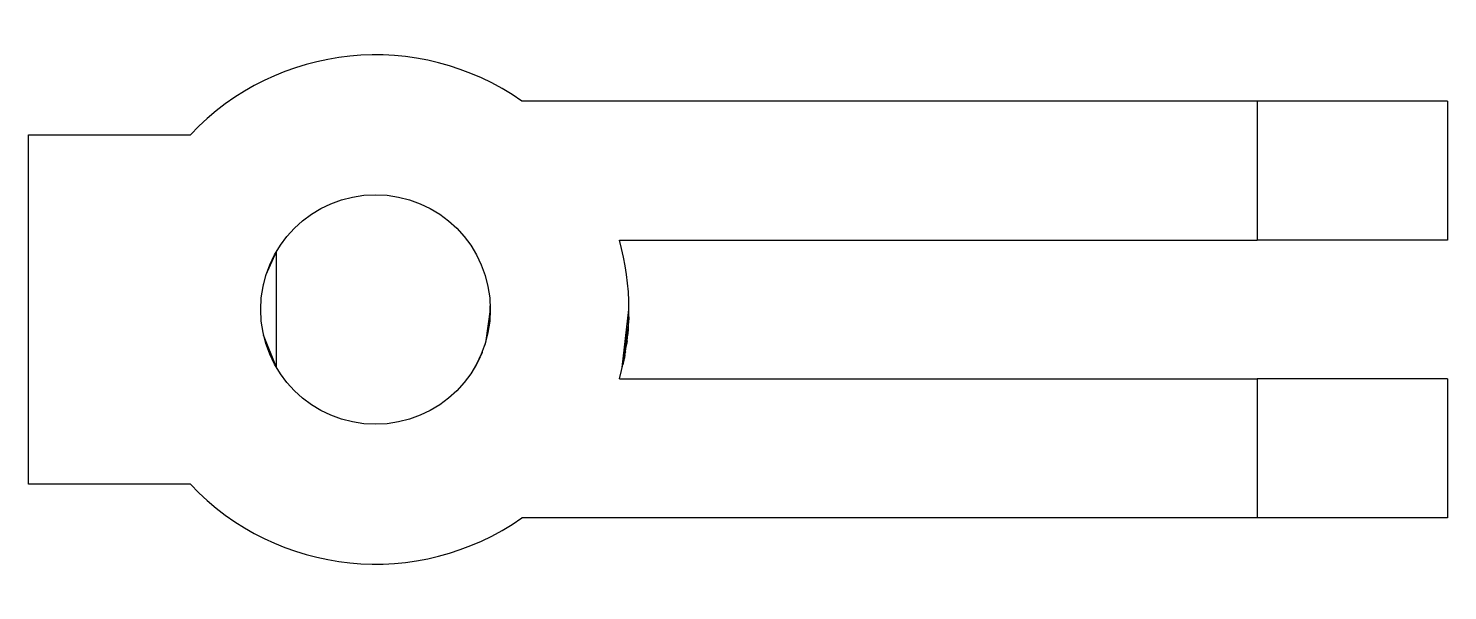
# Model space of a CAD drawing. Extents: x -7.5 to 23.2, y -6.1 to 6.1.
import ezdxf

# ---------------------------------------------------------------- set-up
doc = ezdxf.new("R2010")
doc.units = 0
doc.layers.get('0').update_dxf_attribs({"linetype": 'continuous'})

# ---------------------------------------------------------------- blocks, each defined once
blk = doc.blocks.new('BODY')
at = {"color": 0}
for p, q in [((19.049, 4.5), (3.162, 4.5)), ((19.049, 4.5), (19.049, 1.5)), ((23.162, 4.5), (23.162, 1.5)), ((-7.5, 3.775), (-4, 3.775)), ((-7.5, -3.775), (-7.5, 3.775)), ((5.268, 1.5), (19.049, 1.5)), ((5.268, -1.5), (19.049, -1.5)), ((19.049, -1.5), (19.049, -4.5)), ((23.162, -1.5), (23.162, -4.5)), ((-4, -3.775), (-7.5, -3.775)), ((19.049, -4.5), (3.162, -4.5))]:
    blk.add_line(p, q, dxfattribs=at)
for points in [[(23.162, 4.5), (19.049, 4.5)], [(-2.361, 0.758), (-2.142, 1.25)], [(-2.142, -1.25), (-2.142, 1.25)], [(23.162, 1.5), (19.049, 1.5)], [(-2.416, 0.561), (-2.369, 0.735)], [(-2.422, 0.534), (-2.419, 0.548)], [(2.48, 0), (2.374, -0.717)], [(2.48, 0), (2.374, -0.717)], [(2.48, 0), (2.479, 0.082)], [(2.479, -0.082), (2.48, 0)], [(5.332, -1.25), (5.476, 0)], [(5.467, -0.319), (5.476, 0)], [(5.474, -0.156), (5.468, -0.292)], [(5.474, -0.156), (5.468, -0.292)], [(-2.142, -1.25), (-2.417, -0.557)], [(5.332, -1.25), (5.466, -0.339)], [(5.46, -0.42), (5.418, -0.795)], [(5.46, -0.42), (5.45, -0.532)], [(5.466, -0.339), (5.466, -0.329)], [(2.341, -0.817), (2.341, -0.817)], [(2.366, -0.743), (2.342, -0.816)], [(2.366, -0.743), (2.342, -0.816)], [(5.4, -0.912), (5.396, -0.934)], [(5.435, -0.674), (5.424, -0.754)], [(2.258, -1.026), (2.142, -1.25)], [(2.258, -1.026), (2.158, -1.223)], [(2.301, -0.925), (2.266, -1.007)], [(2.301, -0.926), (2.266, -1.007)], [(5.389, -0.974), (5.345, -1.192)], [(5.347, -1.185), (5.345, -1.192)], [(5.364, -1.103), (5.364, -1.107)], [(5.385, -0.995), (5.37, -1.074)], [(2.15, -1.237), (2.142, -1.25)], [(23.162, -1.5), (19.049, -1.5)], [(23.162, -4.5), (19.049, -4.5)]]:
    blk.add_lwpolyline(points, dxfattribs=at)
blk.add_circle((0, 0), 2.48, dxfattribs=at)
for centre, start, end in [((0, 0), 54.9032, 136.6582), ((-0.024, 0), -15.8266, 15.8266), ((0, 0), -136.6582, -54.9032)]:
    blk.add_arc(centre, 5.5, start, end, dxfattribs=at)

msp = doc.modelspace()

# ---------------------------------------------------------------- block references
at = {"color": 0}
msp.add_blockref('BODY', (0, 0), dxfattribs=at)

doc.saveas('drawing.dxf')
